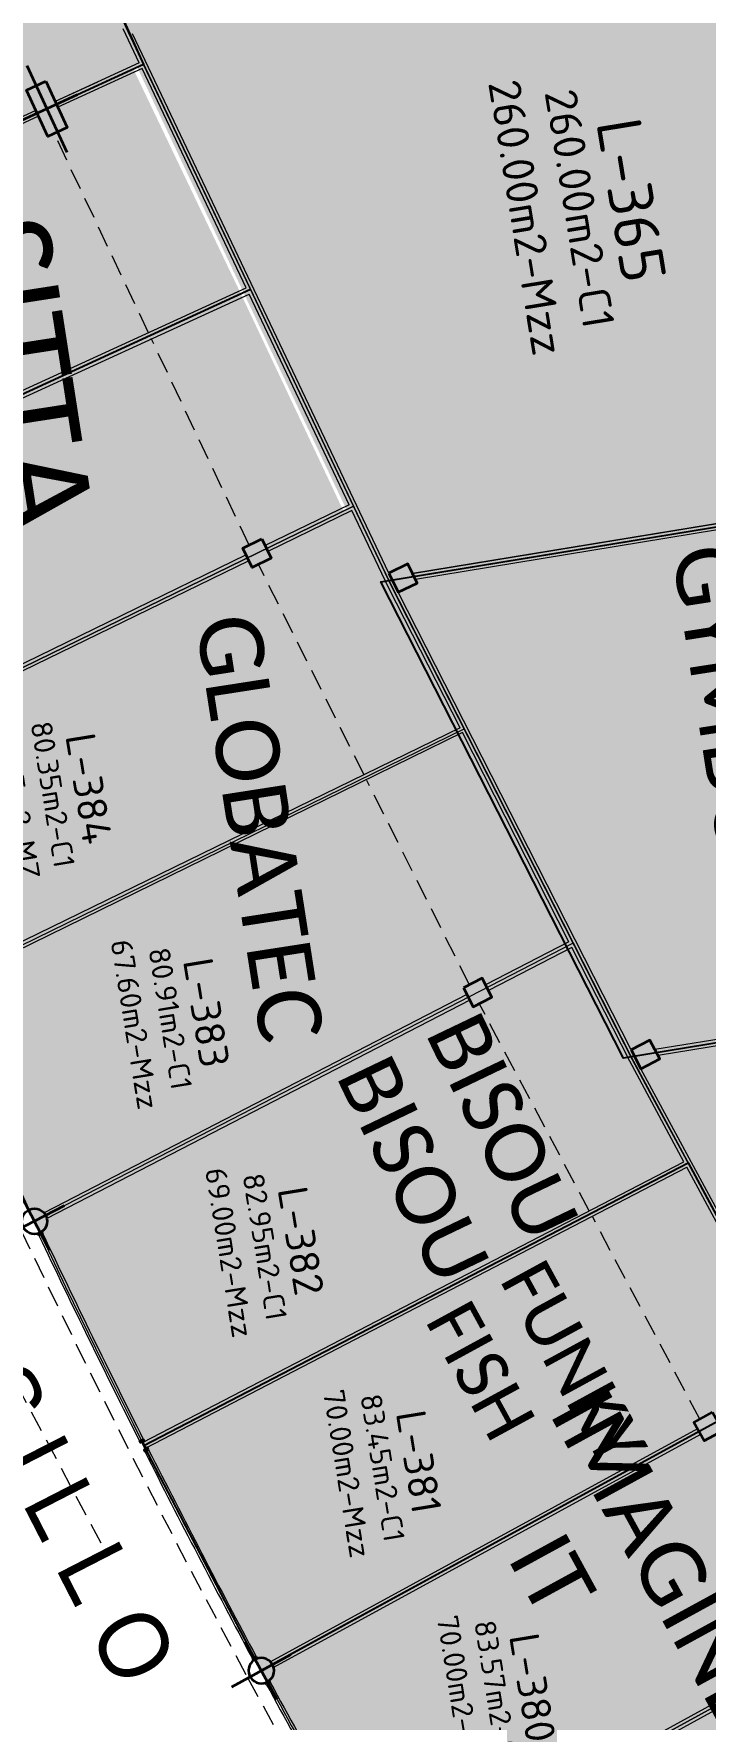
# Model space of a CAD drawing. Header units: metres. Extents: x 2 to 659295185, y -28 to 1124222152.
# Drawn here: x 655524.97 to 655540.8, y 1126254.88 to 1126294.6 of the extents above; entities that cross this region are included whole.
import ezdxf
from ezdxf.enums import TextEntityAlignment as Align

# ---------------------------------------------------------------- set-up
doc = ezdxf.new("R2010")
doc.units = ezdxf.units.M
doc.header["$MEASUREMENT"] = 0
for name, pattern in [('CCSM_C1_CUERPO FM$0$CONTINUA', [0]), ('CCSM_C1_CUERPO NS$0$CONTINUA', [0]), ('CCSM_C1_CUERPO NS$0$DASHED', [0.75, 0.5, -0.25]), ('CONTINUA', [0]), ('DASHDOT', [1, 0.5, -0.25, 0, -0.25]), ('DASHED', [0.75, 0.5, -0.25])]:
    doc.linetypes.add(name, pattern=pattern)
doc.layers.get('0').update_dxf_attribs({"linetype": 'CONTINUOUS'})
for name, color, linetype in [('- ROTULO PROYECTISTAS', 8, 'CONTINUOUS'), ('AREAS ESTACIONAMIENTO', 150, 'CONTINUOUS'), ('CCSM_C1_CUERPO BJ$0$A-LOCAL ID', 7, 'CONTINUOUS'), ('CCSM_C1_CUERPO BJ$0$ID_Nº LOCAL', 7, 'CONTINUOUS'), ('CCSM_C1_CUERPO FM$0$A-AREAS COMERCIALES', 151, 'CONTINUOUS'), ('CCSM_C1_CUERPO FM$0$A-LOCAL ID', 7, 'CONTINUOUS'), ('CCSM_C1_CUERPO FM$0$A-PARED', 2, 'CCSM_C1_CUERPO FM$0$CONTINUA'), ('CCSM_C1_CUERPO FM$0$ID_AREA EXACTA', 7, 'CONTINUOUS'), ('CCSM_C1_CUERPO FM$0$ID_Nº LOCAL', 7, 'CONTINUOUS'), ('CCSM_C1_CUERPO FM$0$ID_RUBRO', 7, 'CONTINUOUS'), ('CCSM_C1_CUERPO NS$0$A-FRENTE DE LOCAL', 4, 'CONTINUOUS'), ('CCSM_C1_CUERPO NS$0$A-LOCAL ID', 7, 'CONTINUOUS'), ('CCSM_C1_CUERPO NS$0$A-MARCOS LOCALES', 4, 'CONTINUOUS'), ('CCSM_C1_CUERPO NS$0$A-PARED', 2, 'CCSM_C1_CUERPO NS$0$CONTINUA'), ('CCSM_C1_CUERPO NS$0$A-PROYECCIONES', 5, 'CCSM_C1_CUERPO NS$0$DASHED'), ('CCSM_C1_CUERPO NS$0$ID_AREA EXACTA', 7, 'CONTINUOUS'), ('CCSM_C1_CUERPO NS$0$ID_Nº LOCAL', 7, 'CONTINUOUS'), ('CCSM_C1_CUERPO NS$0$ID_RUBRO', 7, 'CONTINUOUS'), ('CCSM_XREF KIOSKOSE$0$Kiosco General', 154, 'CONTINUOUS')]:
    doc.layers.add(name, color=color, linetype=linetype)
doc.layers.add('CCSM_C1_CUERPO NS$0$A-AREAS COMERCIALES', color=151, linetype='CONTINUOUS', plot=False)
for name, color, linetype, lineweight in [('CCSM_XREF ESTRUCTURA15$0$E-CA-COLUMNA', 2, 'CONTINUOUS', 35), ('CCSM_XREF ESTRUCTURA15$0$E-CM-COLUMNA', 2, 'CONTINUOUS', 35), ('CCSM_XREF ESTRUCTURA15$0$E-CS-COLUMNA', 2, 'CONTINUOUS', 35), ('LOCALES ASIGNADOS', 41, 'DASHDOT', 0), ('LOCALES PROPIOS', 101, 'CONTINUA', 0), ('NOMBRES LOCATARIOS', 7, 'CONTINUA', 0)]:
    doc.layers.add(name, color=color, linetype=linetype, lineweight=lineweight)
doc.styles.add('CCSM_C1_CUERPO BJ$0$ROMANS', font='romans__.ttf')
doc.styles.add('CCSM_C1_CUERPO BJ$0$sigo', font='arial.ttf', dxfattribs={"width": 0.9})
doc.styles.add('CCSM_C1_CUERPO FM$0$ROMANS', font='romans__.ttf')
doc.styles.add('CCSM_C1_CUERPO NS$0$ROMANS', font='romans__.ttf')
doc.styles.get("Standard").update_dxf_attribs({"font": 'tahoma.ttf'})

# ---------------------------------------------------------------- blocks, each defined once
blk = doc.blocks.new('CCSM_C1_CUERPO FM$0$IDENT LOCAL')
at = {"style": 'CCSM_C1_CUERPO FM$0$ROMANS'}
for tag, height, p in [('NºLOCAL', 0.7, (0, 1.514)), ('AREA-EXACTA', 0.5, (0, 0.85)), ('RUBRO', 0.35, (0, 0)), ('USO', 0.35, (0, -0.85))]:
    blk.add_attdef(tag, text='', height=height, dxfattribs=at).set_placement(p, align=Align.BOTTOM_CENTER)
blk = doc.blocks.new('CCSM_C1_CUERPO NS$0$MARCO LOCAL-COLUMNA')
for points in [[(-0.05, -0.05), (-0.05, 0), (0.05, 0), (0.05, -0.05)], [(-0.045, -0.045), (-0.045, -0.005), (0.045, -0.005), (0.045, -0.045)]]:
    blk.add_lwpolyline(points, close=True)
blk = doc.blocks.new('CCSM_C1_CUERPO NS$0$MARCO-PARED')
for points in [[(-0.14, 0.05), (-0.09, 0.05), (-0.09, -0.05), (-0.14, -0.05)], [(-0.135, 0.045), (-0.095, 0.045), (-0.095, -0.045), (-0.135, -0.045)], [(-0.075, 0.05), (-0.075, 0.045), (-0.085, 0.045), (-0.085, 0), (0.085, 0), (0.085, 0.045), (0.075, 0.045), (0.075, 0.05), (0.09, 0.05), (0.09, -0.005), (-0.09, -0.005), (-0.09, 0.05)], [(0.14, 0.05), (0.09, 0.05), (0.09, -0.05), (0.14, -0.05)], [(0.135, 0.045), (0.095, 0.045), (0.095, -0.045), (0.135, -0.045)]]:
    blk.add_lwpolyline(points, close=True)
blk = doc.blocks.new('CCSM_C1_CUERPO NS$0$IDENT LOCAL')
at = {"style": 'CCSM_C1_CUERPO NS$0$ROMANS'}
for tag, height, p in [('NºLOCAL', 0.7, (0, 2.404)), ('AREA-EXACTA', 0.5, (0, 1.7)), ('RUBRO', 0.35, (0, 0.85)), ('USO', 0.35, (0, 0))]:
    blk.add_attdef(tag, text='', height=height, dxfattribs=at).set_placement(p, align=Align.BOTTOM_CENTER)
blk = doc.blocks.new('CCSM_XREF ESTRUCTURA15$0$CCSM_COLUM REDONDA')
at = {"color": 5}
for p, q in [((0, 0.774), (0, -0.774)), ((-0.789, 0), (0.789, 0))]:
    blk.add_line(p, q, dxfattribs=at)
blk.add_circle((0, 0), 0.3)
blk = doc.blocks.new('CCSM_XREF ESTRUCTURA15$0$CCSM_COLUMNA REC')
at = {"layer": 'CCSM_XREF ESTRUCTURA15$0$E-CA-COLUMNA'}
blk.add_lwpolyline([(-0.25, -0.25), (0.25, -0.25), (0.25, 0.25), (-0.25, 0.25)], close=True, dxfattribs=at)
blk = doc.blocks.new('CCSM_XREF ESTRUCTURA15$0$COLUM REC 120x50 mid')
at = {"color": 5}
for p, q in [((0, 1.124), (0, -1.124)), ((-0.789, 0), (0.789, 0))]:
    blk.add_line(p, q, dxfattribs=at)
at = {"color": 2}
blk.add_lwpolyline([(-0.25, 0.6), (-0.25, -0.6), (0.25, -0.6), (0.25, 0.6)], close=True, dxfattribs=at)
blk = doc.blocks.new('CCSM_C1_CUERPO BJ$0$IDENT LOCAL')
at = {"style": 'CCSM_C1_CUERPO BJ$0$ROMANS'}
for tag, height, p in [('AREA-EXACTA', 0.5, (0.587, 0.096)), ('NºLOCAL', 0.7, (1.17, 0.119)), ('RUBRO', 0.35, (0, 0)), ('USO', 0.35, (-0.587, -0.096))]:
    blk.add_attdef(tag, text='', height=height, rotation=279.3085, dxfattribs=at).set_placement(p, align=Align.BOTTOM_CENTER)

msp = doc.modelspace()

# ---------------------------------------------------------------- hatches: boundary and pattern name
at = {"layer": 'LOCALES ASIGNADOS'}
h = msp.add_hatch(color=256, dxfattribs=at)
edge = h.paths.add_edge_path()
edge.add_arc((219491.1056, 1054914.3756), 441878.9229, 9.308049718, 9.309563548, ccw=False)
edge.add_line((655551.8097, 1126384.9626), (655564.5398, 1126387.0492))
edge.add_line((655564.5398, 1126387.0492), (655562.5867, 1126398.9652))
edge.add_line((655562.5867, 1126398.9652), (655552.3922, 1126397.2942))
edge.add_line((655552.3922, 1126397.2942), (655552.4569, 1126396.8995))
edge.add_line((655552.4569, 1126396.8995), (655549.9212, 1126396.4839))
h = msp.add_hatch(color=256, dxfattribs=at)
edge = h.paths.add_edge_path()
edge.add_line((655551.1062, 1126298.8145), (655550.6588, 1126300.5608))
edge.add_arc((655571.2475, 1126323.7686), 31.0242, 217.27656, 228.42229, ccw=False)
edge.add_arc((655567.1626, 1126320.7728), 25.9594, 203.9575, 217.47569, ccw=False)
edge.add_line((655543.4396, 1126310.2317), (655532.6959, 1126305.596))
edge.add_arc((655815.9766, 1126429.1483), 309.052, 203.105828, 203.564314, ccw=False)
edge.add_line((655531.7163, 1126307.8668), (655522.794, 1126304.1117))
edge.add_arc((603859.0704, 1103270.5705), 56565.7525, 24.01875684, 24.0290273, ccw=False)
edge.add_line((655526.922, 1126294.8505), (655551.1062, 1126298.8145))
for points in [[(655522.9288, 1126304.1665), (655520.8873, 1126303.3066), (655520.7982, 1126303.512), (655512.2339, 1126299.8209), (655512.8254, 1126297.879), (655513.7085, 1126295.0854), (655514.7409, 1126291.9633), (655515.9312, 1126288.5339), (655527.5593, 1126293.8788)], [(655555.7924, 1126280.5238), (655543.0369, 1126278.433), (655542.2592, 1126283.1775), (655533.1487, 1126281.6843), (655538.8655, 1126270.4541), (655557.5845, 1126273.5293)], [(655557.5847, 1126273.5288), (655538.7584, 1126270.4435), (655543.7626, 1126261.1303), (655560.0763, 1126263.8043)], [(655540.201, 1126267.895), (655537.5085, 1126273.0767), (655524.9942, 1126266.6077), (655527.5679, 1126261.3307)], [(655530.3337, 1126256.0259), (655543.1132, 1126263.0044), (655540.3879, 1126267.995), (655527.576, 1126261.3152)], [(655542.8979, 1126262.8864), (655530.3349, 1126256.0236), (655530.7448, 1126255.2744), (655532.2355, 1126252.5833), (655533.1794, 1126250.8749), (655535.0891, 1126247.5113), (655536.1404, 1126245.6792), (655548.5411, 1126252.8205)]]:
    msp.add_hatch(color=256, dxfattribs=at).paths.add_polyline_path(points)
h = msp.add_hatch(color=256, dxfattribs=at)
edge = h.paths.add_edge_path()
edge.add_line((655542.2592, 1126283.1775), (655541.4492, 1126288.1193))
edge.add_line((655541.4492, 1126288.1193), (655553.3468, 1126290.0694))
edge.add_line((655553.3468, 1126290.0694), (655551.1062, 1126298.8145))
edge.add_line((655551.1062, 1126298.8145), (655526.922, 1126294.8505))
edge.add_arc((658386.4635, 1127639.4491), 3159.8929, 205.1836031, 205.4476937)
edge.add_line((655533.1499, 1126281.6844), (655542.2592, 1126283.1775))
h = msp.add_hatch(color=256, dxfattribs=at)
edge = h.paths.add_edge_path()
edge.add_line((655527.3207, 1126293.7676), (655515.9299, 1126288.5366))
edge.add_arc((655738.3676, 1126367.6406), 236.0846, 199.576558, 201.00503)
edge.add_line((655517.971, 1126283.0161), (655529.8513, 1126288.475))
edge.add_line((655529.8513, 1126288.475), (655527.3207, 1126293.7676))
edge = h.paths.add_edge_path()
edge.add_line((655529.8513, 1126288.475), (655517.971, 1126283.0161))
edge.add_arc((655738.3676, 1126367.6406), 236.0846, 201.00503, 202.456671)
edge.add_line((655520.1856, 1126277.4599), (655532.2719, 1126283.3528))
edge.add_line((655532.2719, 1126283.3528), (655529.8513, 1126288.475))
at = {"layer": 'LOCALES PROPIOS'}
msp.add_hatch(color=101, dxfattribs=at).paths.add_polyline_path([(655537.5085, 1126273.0767), (655532.3413, 1126283.3866), (655520.1856, 1126277.4599), (655522.4972, 1126272.0583), (655524.9942, 1126266.6077)])

# ---------------------------------------------------------------- linework, layer by layer
at = {"layer": '- ROTULO PROYECTISTAS', "color": 0}
msp.add_lwpolyline([(655527.5679, 1126261.3307), (655540.3891, 1126267.9927), (655543.0851, 1126262.9862), (655530.3349, 1126256.0236), (655527.5679, 1126261.3307)], dxfattribs=at)
for points in [[(655522.797, 1126304.113), (655522.9288, 1126304.1665), (655527.5593, 1126293.8788), (655515.9312, 1126288.5339), (655514.7409, 1126291.9633), (655513.7085, 1126295.0854), (655512.8254, 1126297.879), (655512.2339, 1126299.8209), (655520.7982, 1126303.512), (655520.8873, 1126303.3066), (655522.9288, 1126304.1665)], [(655555.7913, 1126280.5284), (655557.5846, 1126273.5294), (655538.8655, 1126270.4541), (655533.1488, 1126281.6843), (655542.2592, 1126283.1775), (655543.0491, 1126278.359), (655543.0369, 1126278.4331), (655555.7925, 1126280.5238), (655557.5846, 1126273.5294)]]:
    msp.add_lwpolyline(points)
at = {"layer": 'AREAS ESTACIONAMIENTO'}
msp.add_line((655517.971, 1126283.0161), (655530.0771, 1126288.5788), dxfattribs=at)
at = {"layer": 'CCSM_C1_CUERPO FM$0$A-AREAS COMERCIALES', "lineweight": 5}
for points in [[(655533.1488, 1126281.6843), (655542.2592, 1126283.1775), (655541.4492, 1126288.1193), (655553.3468, 1126290.0694), (655551.1062, 1126298.8145), (655527.0883, 1126294.8777), (655533.3378, 1126281.7152)], [(655539.0461, 1126270.4907), (655557.5846, 1126273.5293), (655555.7925, 1126280.5238), (655543.0369, 1126278.4331), (655542.2592, 1126283.1775), (655533.3378, 1126281.7152), (655539.0461, 1126270.4907)], [(655544.0507, 1126261.193), (655560.0763, 1126263.8043), (655557.5847, 1126273.5288), (655539.0461, 1126270.4907), (655544.0507, 1126261.193)]]:
    msp.add_lwpolyline(points, dxfattribs=at)
at = {"layer": 'CCSM_C1_CUERPO FM$0$A-PARED', "lineweight": 5}
for p, q in [((655527.4598, 1126293.9135), (655527.0796, 1126294.7136)), ((655533.4025, 1126281.5791), (655527.1477, 1126294.745)), ((655533.34, 1126281.8853), (655527.2992, 1126294.601)), ((655529.9768, 1126288.6152), (655527.5239, 1126293.7783)), ((655532.4061, 1126283.5016), (655530.0489, 1126288.4633)), ((655533.3351, 1126281.546), (655532.4705, 1126283.3661)), ((655533.8976, 1126281.883), (655541.8524, 1126283.1868)), ((655542.0247, 1126283.063), (655533.9663, 1126281.7422)), ((655541.8767, 1126283.0388), (655533.9663, 1126281.7422)), ((655535.0184, 1126278.2387), (655533.3351, 1126281.546)), ((655539.0819, 1126270.4202), (655533.4025, 1126281.5791)), ((655539.0483, 1126270.6515), (655533.5594, 1126281.4361)), ((655537.5823, 1126273.2012), (655535.0737, 1126278.1301)), ((655539.0155, 1126270.3854), (655537.6505, 1126273.0673)), ((655544.9904, 1126271.5411), (655539.6092, 1126270.659)), ((655545.0147, 1126271.393), (655539.6827, 1126270.5191)), ((655540.2909, 1126268.0169), (655539.0155, 1126270.3854)), ((655544.1235, 1126261.0579), (655539.0819, 1126270.4202)), ((655544.0606, 1126261.3328), (655539.2809, 1126270.2089)), ((655542.9835, 1126263.0166), (655540.362, 1126267.8848))]:
    msp.add_line(p, q, dxfattribs=at)
for points in [[(655542.0004, 1126283.2111), (655533.8976, 1126281.8829)], [(655541.8524, 1126283.1868), (655533.8976, 1126281.8829)]]:
    msp.add_lwpolyline(points, dxfattribs=at)
at = {"layer": 'CCSM_C1_CUERPO NS$0$A-AREAS COMERCIALES', "lineweight": 5}
for points in [[(655520.7983, 1126303.512), (655512.2351, 1126299.817, 0.0125717), (655515.9299, 1126288.5366), (655527.5593, 1126293.8788), (655527.1477, 1126294.745), (655522.928, 1126304.1683), (655520.8873, 1126303.3066), (655520.7982, 1126303.512)], [(655527.5593, 1126293.8788), (655515.9299, 1126288.5366, 0.006233), (655517.971, 1126283.0161), (655530.0771, 1126288.5788), (655527.5593, 1126293.8788)], [(655530.0771, 1126288.5788), (655517.971, 1126283.0161, 0.0063341), (655520.1856, 1126277.4599), (655532.5057, 1126283.4668), (655530.0771, 1126288.5788)], [(655543.0851, 1126262.9862), (655530.3349, 1126256.0236, 0.0028672), (655533.1838, 1126250.8773), (655545.937, 1126257.8717), (655544.0507, 1126261.193), (655543.0851, 1126262.9862)], [(655545.937, 1126257.8717), (655533.1838, 1126250.8773, 0.002915), (655536.1404, 1126245.6792), (655548.7412, 1126252.9448), (655547.2163, 1126255.624), (655545.9369, 1126257.8718)]]:
    msp.add_lwpolyline(points, format="xyb", dxfattribs=at)
for points in [[(655535.1136, 1126278.217), (655534.3501, 1126279.7171), (655533.6398, 1126281.1128), (655533.4025, 1126281.5791), (655532.5057, 1126283.4668), (655520.1856, 1126277.4599), (655520.7212, 1126276.1462), (655521.341, 1126274.6769), (655522.393, 1126272.2668), (655522.4992, 1126272.0543), (655535.1136, 1126278.217)], [(655535.1136, 1126278.217), (655537.6838, 1126273.1672), (655524.9912, 1126266.6135), (655522.4998, 1126272.0526)], [(655540.3891, 1126267.9927), (655539.5716, 1126269.5108), (655539.0819, 1126270.4202), (655538.3384, 1126271.881), (655537.6838, 1126273.1672), (655524.9912, 1126266.6135), (655525.7238, 1126265.0713), (655526.6125, 1126263.2512), (655527.3174, 1126261.841), (655527.5679, 1126261.3307), (655540.3891, 1126267.9927)], [(655543.0851, 1126262.9862), (655542.6338, 1126263.8243), (655542.0735, 1126264.8648), (655541.3842, 1126266.1448), (655540.74, 1126267.3412), (655540.3891, 1126267.9927), (655527.5724, 1126261.333), (655527.862, 1126260.7573), (655528.5431, 1126259.4269), (655529.5787, 1126257.4519), (655530.3355, 1126256.0225)]]:
    msp.add_lwpolyline(points, close=True, dxfattribs=at)
at = {"layer": 'CCSM_C1_CUERPO NS$0$A-FRENTE DE LOCAL', "lineweight": 5}
for centre, radius, start, end in [((655737.8226, 1126367.37), 235.4262, 205.418502, 206.729444), ((655737.8225, 1126367.37), 235.5261, 205.418508, 206.729457), ((655738.3483, 1126367.632), 236.1136, 206.796794, 208.130567), ((655738.3485, 1126367.6321), 236.0137, 206.79681, 208.130572), ((655955.3458, 1126487.9411), 484.2192, 208.661584, 209.299684), ((655955.3492, 1126487.943), 484.1231, 208.661583, 209.299698)]:
    msp.add_arc(centre, radius, start, end, dxfattribs=at)
at = {"layer": 'CCSM_C1_CUERPO NS$0$A-PARED', "lineweight": 5}
for p, q in [((655527.5239, 1126293.7783), (655525.5394, 1126292.8666)), ((655526.472, 1126293.4599), (655525.4768, 1126293.0029)), ((655525.0224, 1126292.7943), (655516.1625, 1126288.7261)), ((655525.085, 1126292.658), (655516.2252, 1126288.5898)), ((655517.9441, 1126283.0862), (655529.9768, 1126288.6152)), ((655517.998, 1126282.9459), (655530.0489, 1126288.4633)), ((655532.4061, 1126283.5016), (655530.4265, 1126282.5357)), ((655532.4705, 1126283.3661), (655530.4922, 1126282.4009)), ((655529.9771, 1126282.3166), (655520.4138, 1126277.6546)), ((655530.0428, 1126282.1818), (655520.4795, 1126277.5198)), ((655535.0184, 1126278.2387), (655522.4697, 1126272.1213)), ((655535.0737, 1126278.1301), (655522.5302, 1126271.9839)), ((655537.5823, 1126273.2012), (655535.6201, 1126272.187)), ((655537.6505, 1126273.0673), (655535.689, 1126272.0538)), ((655535.1758, 1126271.9576), (655525.2148, 1126266.8136)), ((655535.2447, 1126271.8243), (655525.2837, 1126266.6803)), ((655527.5388, 1126261.3995), (655540.2909, 1126268.0169)), ((655527.6063, 1126261.2656), (655540.362, 1126267.8848)), ((655540.6113, 1126261.7211), (655530.5539, 1126256.2286)), ((655540.6113, 1126261.7211), (655530.5539, 1126256.2287)), ((655540.6833, 1126261.5895), (655530.6258, 1126256.097)), ((655527.5388, 1126261.3995), (655527.6063, 1126261.2656)), ((655545.9071, 1126257.7726), (655533.2204, 1126250.8119))]:
    msp.add_line(p, q, dxfattribs=at)
for points in [[(655527.4598, 1126293.9135), (655525.4768, 1126293.0029)], [(655533.1471, 1126250.9428), (655545.8329, 1126257.903)]]:
    msp.add_lwpolyline(points, dxfattribs=at)
at = {"layer": 'CCSM_C1_CUERPO NS$0$A-PROYECCIONES', "lineweight": 5}
for points in [[(655527.6765, 1126287.5551), (655525.4543, 1126292.2496)], [(655530.0477, 1126282.5458), (655527.7407, 1126287.4195)], [(655532.7571, 1126277.132), (655530.2658, 1126282.0958)], [(655535.239, 1126272.1874), (655532.8244, 1126276.9979)], [(655538.0688, 1126266.8476), (655535.4687, 1126271.7432)], [(655540.6689, 1126261.9519), (655538.1435, 1126266.7071)], [(655526.5622, 1126259.0244), (655523.8146, 1126264.1978)]]:
    msp.add_lwpolyline(points, dxfattribs=at)
at = {"layer": 'CCSM_XREF KIOSKOSE$0$Kiosco General', "linetype": 'DASHED', "lineweight": 5}
msp.add_lwpolyline([(655532.11, 1126229.7999), (655541.6838, 1126235.6124, -0.0113914), (655530.016, 1126255.8495, -0.0501371), (655511.9768, 1126299.2701), (655499.0751, 1126293.7034, 0.0342909), (655532.1077, 1126229.7986, -0.000523)], format="xyb", close=True, dxfattribs=at)

# ---------------------------------------------------------------- block references
at = {"layer": 'CCSM_C1_CUERPO BJ$0$A-LOCAL ID', "lineweight": 5}
ref = msp.add_blockref('CCSM_C1_CUERPO BJ$0$IDENT LOCAL', (655522.9586, 1126258.5875), dxfattribs=dict(at, xscale=1.249999999933551, yscale=1.249999999933551, zscale=1.249999999933551, rotation=297.1889710997763))
ref.add_attrib('NºLOCAL', 'P A S I L L O   4', dxfattribs={"layer": 'CCSM_C1_CUERPO BJ$0$ID_Nº LOCAL', "height": 1.625, "rotation": 297.18897, "style": 'CCSM_C1_CUERPO BJ$0$sigo', "width": 0.9}).set_placement((655524.4597, 1126259.3585), align=Align.BOTTOM_CENTER)
at = {"layer": 'CCSM_C1_CUERPO FM$0$A-LOCAL ID', "lineweight": 5}
ref = msp.add_blockref('CCSM_C1_CUERPO FM$0$IDENT LOCAL', (655535.9865, 1126290.1734), dxfattribs=dict(at, xscale=1.500000000079002, yscale=1.500000000079002, zscale=1.500000000079002, rotation=279.3084512396366))
ref.add_attrib('AREA-EXACTA', '260.00m2-C1', dxfattribs={"layer": 'CCSM_C1_CUERPO FM$0$ID_AREA EXACTA', "height": 0.75, "rotation": 279.30845, "style": 'CCSM_C1_CUERPO FM$0$ROMANS'}).set_placement((655537.2447, 1126290.3797), align=Align.BOTTOM_CENTER)
ref.add_attrib('RUBRO', '260.00m2-Mzz', dxfattribs={"layer": 'CCSM_C1_CUERPO FM$0$ID_RUBRO', "height": 0.75, "rotation": 279.30845, "style": 'CCSM_C1_CUERPO FM$0$ROMANS'}).set_placement((655535.9865, 1126290.1734), align=Align.BOTTOM_CENTER)
ref.add_attrib('NºLOCAL', 'L-365', dxfattribs={"layer": 'CCSM_C1_CUERPO FM$0$ID_Nº LOCAL', "height": 1.05, "rotation": 279.30845, "style": 'CCSM_C1_CUERPO FM$0$ROMANS'}).set_placement((655538.2273, 1126290.5407), align=Align.BOTTOM_CENTER)
at = {"layer": 'CCSM_C1_CUERPO NS$0$A-LOCAL ID', "lineweight": 5}
ref = msp.add_blockref('CCSM_C1_CUERPO NS$0$IDENT LOCAL', (655523.3475, 1126276.3321), dxfattribs=dict(at, rotation=279.3084512535203))
ref.add_attrib('AREA-EXACTA', '80.35m2-C1', dxfattribs={"layer": 'CCSM_C1_CUERPO NS$0$ID_AREA EXACTA', "height": 0.5, "rotation": 279.30845, "style": 'CCSM_C1_CUERPO NS$0$ROMANS'}).set_placement((655525.0251, 1126276.607), align=Align.BOTTOM_CENTER)
ref.add_attrib('RUBRO', '66.25m2-MZ', dxfattribs={"layer": 'CCSM_C1_CUERPO NS$0$ID_RUBRO', "height": 0.5, "rotation": 279.30845, "style": 'CCSM_C1_CUERPO NS$0$ROMANS'}).set_placement((655524.1863, 1126276.4696), align=Align.BOTTOM_CENTER)
ref.add_attrib('NºLOCAL', 'L-384', dxfattribs={"layer": 'CCSM_C1_CUERPO NS$0$ID_Nº LOCAL', "height": 0.7, "rotation": 279.30845, "style": 'CCSM_C1_CUERPO NS$0$ROMANS'}).set_placement((655525.7201, 1126276.7209), align=Align.BOTTOM_CENTER)
ref = msp.add_blockref('CCSM_C1_CUERPO NS$0$IDENT LOCAL', (655526.118, 1126271.0509), dxfattribs=dict(at, rotation=279.3084512535203))
ref.add_attrib('AREA-EXACTA', '80.91m2-C1', dxfattribs={"layer": 'CCSM_C1_CUERPO NS$0$ID_AREA EXACTA', "height": 0.5, "rotation": 279.30845, "style": 'CCSM_C1_CUERPO NS$0$ROMANS'}).set_placement((655527.7956, 1126271.3259), align=Align.BOTTOM_CENTER)
ref.add_attrib('RUBRO', '67.60m2-Mzz', dxfattribs={"layer": 'CCSM_C1_CUERPO NS$0$ID_RUBRO', "height": 0.5, "rotation": 279.30845, "style": 'CCSM_C1_CUERPO NS$0$ROMANS'}).set_placement((655526.9568, 1126271.1884), align=Align.BOTTOM_CENTER)
ref.add_attrib('NºLOCAL', 'L-383', dxfattribs={"layer": 'CCSM_C1_CUERPO NS$0$ID_Nº LOCAL', "height": 0.7, "rotation": 279.30845, "style": 'CCSM_C1_CUERPO NS$0$ROMANS'}).set_placement((655528.4905, 1126271.4398), align=Align.BOTTOM_CENTER)
ref = msp.add_blockref('CCSM_C1_CUERPO NS$0$IDENT LOCAL', (655528.3448, 1126265.6725), dxfattribs=dict(at, rotation=279.3084512535203))
ref.add_attrib('AREA-EXACTA', '82.95m2-C1', dxfattribs={"layer": 'CCSM_C1_CUERPO NS$0$ID_AREA EXACTA', "height": 0.5, "rotation": 279.30845, "style": 'CCSM_C1_CUERPO NS$0$ROMANS'}).set_placement((655530.0224, 1126265.9474), align=Align.BOTTOM_CENTER)
ref.add_attrib('RUBRO', '69.00m2-Mzz', dxfattribs={"layer": 'CCSM_C1_CUERPO NS$0$ID_RUBRO', "height": 0.5, "rotation": 279.30845, "style": 'CCSM_C1_CUERPO NS$0$ROMANS'}).set_placement((655529.1836, 1126265.8099), align=Align.BOTTOM_CENTER)
ref.add_attrib('NºLOCAL', 'L-382', dxfattribs={"layer": 'CCSM_C1_CUERPO NS$0$ID_Nº LOCAL', "height": 0.7, "rotation": 279.30845, "style": 'CCSM_C1_CUERPO NS$0$ROMANS'}).set_placement((655530.7173, 1126266.0613), align=Align.BOTTOM_CENTER)
ref = msp.add_blockref('CCSM_C1_CUERPO NS$0$IDENT LOCAL', (655531.1204, 1126260.4642), dxfattribs=dict(at, rotation=279.3084512535203))
ref.add_attrib('AREA-EXACTA', '83.45m2-C1', dxfattribs={"layer": 'CCSM_C1_CUERPO NS$0$ID_AREA EXACTA', "height": 0.5, "rotation": 279.30845, "style": 'CCSM_C1_CUERPO NS$0$ROMANS'}).set_placement((655532.798, 1126260.7391), align=Align.BOTTOM_CENTER)
ref.add_attrib('RUBRO', '70.00m2-Mzz', dxfattribs={"layer": 'CCSM_C1_CUERPO NS$0$ID_RUBRO', "height": 0.5, "rotation": 279.30845, "style": 'CCSM_C1_CUERPO NS$0$ROMANS'}).set_placement((655531.9592, 1126260.6017), align=Align.BOTTOM_CENTER)
ref.add_attrib('NºLOCAL', 'L-381', dxfattribs={"layer": 'CCSM_C1_CUERPO NS$0$ID_Nº LOCAL', "height": 0.7, "rotation": 279.30845, "style": 'CCSM_C1_CUERPO NS$0$ROMANS'}).set_placement((655533.493, 1126260.8531), align=Align.BOTTOM_CENTER)
ref = msp.add_blockref('CCSM_C1_CUERPO NS$0$IDENT LOCAL', (655533.8013, 1126255.143), dxfattribs=dict(at, rotation=279.3084512535203))
ref.add_attrib('AREA-EXACTA', '83.57m2-C1', dxfattribs={"layer": 'CCSM_C1_CUERPO NS$0$ID_AREA EXACTA', "height": 0.5, "rotation": 279.30845, "style": 'CCSM_C1_CUERPO NS$0$ROMANS'}).set_placement((655535.4789, 1126255.418), align=Align.BOTTOM_CENTER)
ref.add_attrib('RUBRO', '70.00m2-Mzz', dxfattribs={"layer": 'CCSM_C1_CUERPO NS$0$ID_RUBRO', "height": 0.5, "rotation": 279.30845, "style": 'CCSM_C1_CUERPO NS$0$ROMANS'}).set_placement((655534.6401, 1126255.2805), align=Align.BOTTOM_CENTER)
ref.add_attrib('NºLOCAL', 'L-380', dxfattribs={"layer": 'CCSM_C1_CUERPO NS$0$ID_Nº LOCAL', "height": 0.7, "rotation": 279.30845, "style": 'CCSM_C1_CUERPO NS$0$ROMANS'}).set_placement((655536.1739, 1126255.5319), align=Align.BOTTOM_CENTER)
at = {"layer": 'CCSM_C1_CUERPO NS$0$A-MARCOS LOCALES', "lineweight": 5}
for name, p, rotation in [('CCSM_C1_CUERPO NS$0$MARCO LOCAL-COLUMNA', (655525.1198, 1126266.3425), 25.43317332824583), ('CCSM_C1_CUERPO NS$0$MARCO-PARED', (655527.5724, 1126261.333), 296.7599118626152), ('CCSM_C1_CUERPO NS$0$MARCO LOCAL-COLUMNA', (655530.1932, 1126256.2881), 208.118073990678), ('CCSM_C1_CUERPO NS$0$MARCO LOCAL-COLUMNA', (655530.4788, 1126255.7604), 28.67201200899471)]:
    msp.add_blockref(name, p, dxfattribs=dict(at, rotation=rotation))
at = {"layer": 'CCSM_XREF ESTRUCTURA15$0$E-CM-COLUMNA', "lineweight": 5}
for p, rotation in [((655533.6743, 1126281.7704), 296.0287723516091), ((655539.3859, 1126270.5465), 297.7167828884104)]:
    msp.add_blockref('CCSM_XREF ESTRUCTURA15$0$CCSM_COLUMNA REC', p, dxfattribs=dict(at, rotation=rotation))
at = {"layer": 'CCSM_XREF ESTRUCTURA15$0$E-CS-COLUMNA', "lineweight": 5, "xscale": -1}
for name, p, rotation in [('CCSM_XREF ESTRUCTURA15$0$COLUM REC 120x50 mid', (655525.281, 1126292.8303), 24.66418832378444), ('CCSM_XREF ESTRUCTURA15$0$CCSM_COLUMNA REC', (655530.2346, 1126282.3588), 115.9919504236294), ('CCSM_XREF ESTRUCTURA15$0$CCSM_COLUMNA REC', (655540.8667, 1126261.7752), 118.665483294537), ('CCSM_XREF ESTRUCTURA15$0$CCSM_COLUM REDONDA', (655530.3349, 1126256.0236), 208.6394251561008)]:
    msp.add_blockref(name, p, dxfattribs=dict(at, rotation=rotation))
at = {"layer": 'CCSM_XREF ESTRUCTURA15$0$E-CS-COLUMNA', "lineweight": 5}
for name, p, rotation in [('CCSM_XREF ESTRUCTURA15$0$CCSM_COLUMNA REC', (655535.4323, 1126272.0059), 297.3421945224947), ('CCSM_XREF ESTRUCTURA15$0$CCSM_COLUM REDONDA', (655524.9912, 1126266.6135), 207.3357583878888)]:
    msp.add_blockref(name, p, dxfattribs=dict(at, rotation=rotation))

# ---------------------------------------------------------------- texts
at = {"layer": 'NOMBRES LOCATARIOS', "attachment_point": 1}
for s, insert, char_height, width, rotation in [('{\\fCalibri|b0|i0|c0|p34;SITTA}', (655525.2768, 1126290.4262), 2.1, 18.128028, 278.83162), ('{\\fCalibri|b0|i0|c0|p34;GYMBOREE}', (655541.4855, 1126282.6626), 1.5, 5.50001, 278.83162), ('{\\fCalibri|b0|i0|c0|p34;GLOBATEC}', (655530.2602, 1126281.018), 1.5, 18.128028, 278.83162), ('{\\fCalibri|b0|i0|c0|p34;BISOU BISOU}', (655535.449, 1126271.6596), 1.4, 8.881565, 295.60505), ('{\\fCalibri|b0|i0|c0|p34;FUNKY FISH}', (655536.9875, 1126265.8124), 1.2, 6.568307, 298.60525)]:
    msp.add_mtext(s, dxfattribs=dict(at, insert=insert, char_height=char_height, width=width, rotation=rotation))
at = {"layer": 'NOMBRES LOCATARIOS', "insert": (655539.6228, 1126260.6135), "char_height": 1.5, "attachment_point": 1, "rotation": 298.66534}
msp.add_mtext_dynamic_manual_height_columns('\\pi-2.516;{\\fCalibri|b0|i0|c0|p34;\\C7;IMAGINE IT}', width=3.393318, gutter_width=25, heights=[0], dxfattribs=at)

doc.saveas('drawing.dxf')
